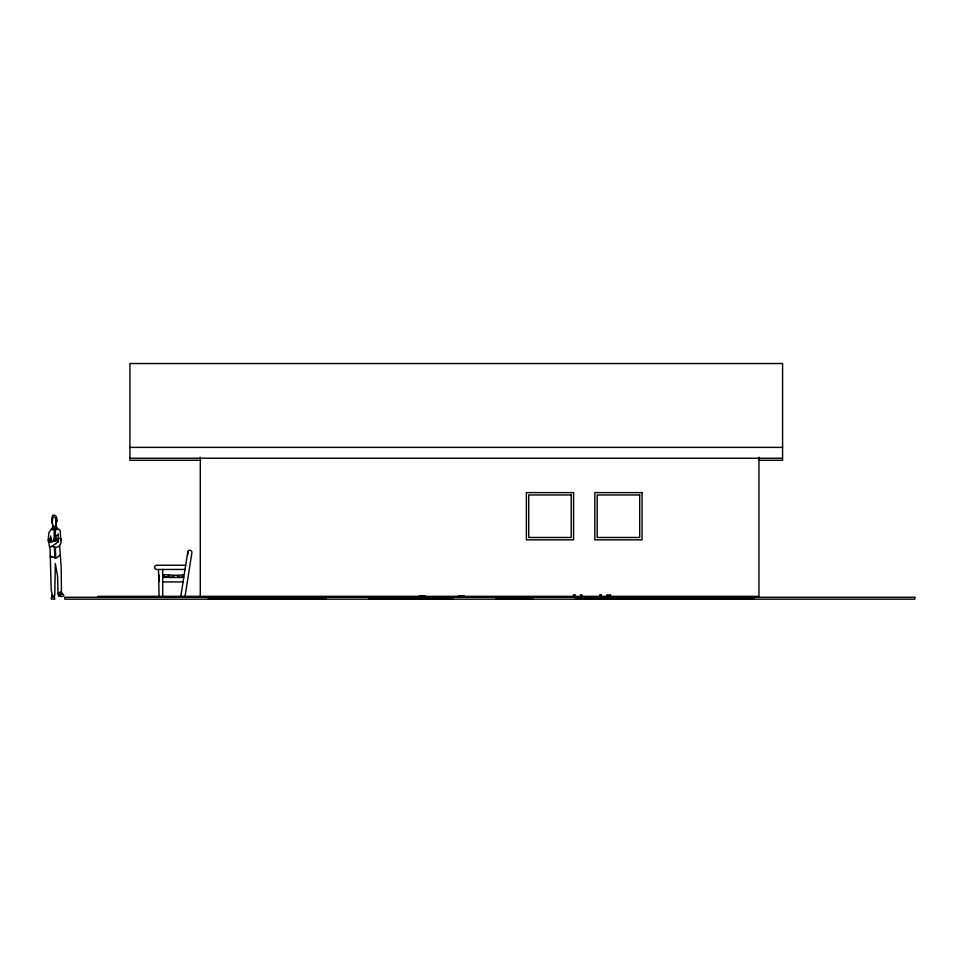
<?xml version="1.0" encoding="UTF-8"?>
<svg xmlns="http://www.w3.org/2000/svg" width="963" height="963" viewBox="0 0 963 963"><rect width="100%" height="100%" fill="white"/><g stroke="black" fill="none" stroke-linecap="round" stroke-linejoin="round"><path stroke-width="1.44" d="M580.581 596.338L580.581 594.917M581.471 596.338L581.483 594.917M600.105 596.338L600.105 594.917M601.008 594.917L600.996 596.338L601.02 595.038M55.288 547.213L55.782 557.926M51.858 520.73L53.001 526.893L48.932 532.419L48.15 539.93L50.112 549.656L51.232 590.403L51.978 593.401L51.268 599.046L54.783 599.191L54.325 595.989M49.667 542.422L54.927 540.833L55.601 528.94M580.725 596.338L580.749 594.917M580.797 596.338L580.821 595.038M581.616 596.338L581.64 594.917M600.202 594.917L600.25 596.229A17.659 1.541 -90 0 0 600.274 595.038M601.068 596.338L601.093 594.917M49.98 546.659L51.641 546.599L57.936 542L58.262 533.899M56.384 522.139L56.468 520.333L56.251 523.342L55.541 517.901L52.953 516.577L52.171 522.44M56.251 523.342L56.059 527.002L54.169 531.745L54.133 541.206M52.134 546.19C57.804 549.861 62.27 544.649 60.838 538.859M48.246 540.821L49.185 539.388M53.001 526.893L54.494 530.697M187.677 555.025L188.182 551.606M180.815 596.338L187.749 552.028A2.095 2.095 0 0 1 190.144 550.282A2.095 2.095 0 0 1 191.89 552.678L185.065 596.338M606.955 596.338L607.208 594.917M607.063 596.338L607.316 594.917M607.858 596.338L608.074 595.038M609.338 596.338L609.687 594.917M610.566 595.038L610.253 596.229A17.659 17.527 -90 0 0 610.458 595.038M52.76 527.688L52.11 529.939L52.592 529.156L53.591 529.602M59.826 595.555L60.741 593.581L62.788 593.906L63.895 595.748L62.162 596.506L58.791 596.109L58.478 592.907L59.622 594.544M60.175 593.328C60.224 590.921 61.524 592.51 62.306 593.665M56.588 522.379C57.599 519.551 56.721 513.797 52.652 515.265L51.749 518.431L52.435 523.848M55.914 525.004L54.205 527.206L52.845 525.329M51.665 595.868L52.279 595.098L54.097 596.169L54.759 595.194L55.324 563.524L57.599 576.416L58.057 594.255C58.045 597.06 61.801 595.158 61.476 593.172L61.175 567.243L59.658 546.117M56.119 526.219L56.865 527.941L60.236 530.697L60.765 540.375M60.26 593.461L61.415 592.907M57.997 539.075L59.802 538.221L61.319 539.762M58.635 541.206L57.936 542M60.368 592.004L58.936 593.039M59.79 555.206L56.998 557.625L54.927 558.107L54.397 547.08M54.927 529.409L56.456 528.458L56.889 529.554L56.865 527.941M54.927 540.833L57.864 540.905M52.183 596.073L53.471 596.157M52.399 556.746L50.172 557.083M51.846 596.735L52.532 595.351M52.038 596.326L53.711 596.542M57.9 539.954L56.191 540.062L56.071 535.368L58.153 535.272M51.617 597.253L54.253 597.048M54.891 557.589L50.136 555.976M185.678 565.257L156.68 565.257A2.095 2.095 0 0 0 154.586 567.351A2.095 2.095 0 0 0 156.68 569.458L185.016 569.458M129.933 447.386L782.582 447.386M129.933 458.244L782.582 458.244M200.605 460.29L129.933 460.29L129.933 363.533L782.582 363.533L782.582 460.29L758.519 460.29M162.687 577.439L183.764 577.439M162.687 581.941L183.066 581.941M419.194 596.013L425.116 596.013M458.376 596.013L464.286 596.013M97.817 596.338L758.964 596.338L758.964 457.196M208.333 598.697L326.361 598.697M368.865 598.697L453.26 598.697M495.764 598.697L532.948 598.697M575.453 598.697L754.246 598.697M50.919 541.001L49.065 539.485L50.678 541.615M61.271 592.582L60.44 592.389L60.838 593.377M49.823 540.64L49.149 540.821L50.196 541.976M50.281 538.991L49.245 538.774L49.269 539.509M51.978 541.724L50.618 535.873M53.759 596.783L53.182 595.724M61.488 593.28L60.765 592.076M51.159 539.328L49.883 538.136L50.931 540.038M574.405 594.917L574.682 596.338M574.466 596.338L574.237 595.038A17.659 17.647 -90 0 0 574.405 596.229M573.779 596.338L573.527 595.038A17.659 17.647 -90 0 0 573.755 596.229M163.253 574.538L163.397 576.681M158.919 574.863L159.051 581.604M158.486 569.458L159.088 596.338M200.292 457.196L200.292 596.338M177.962 577.451L177.962 575.272L173.689 575.272L173.689 577.451M162.687 569.458L162.687 596.338M608.183 595.038A17.659 17.527 -90 0 1 607.978 596.229M581.712 595.038A17.659 1.541 -90 0 1 581.7 596.229M164.023 574.622L163.879 576.789L168.14 577.114L168.272 574.947L164.023 574.622M168.862 574.947L168.718 577.114L172.979 577.439L173.111 575.272L168.862 574.947M54.373 539.003L54.518 539.653L54.373 539.003M54.759 550.571L54.903 551.221L54.759 550.571M54.506 531.215L54.506 531.215M54.434 535.043L54.434 535.043M182.789 574.947L178.528 575.272L178.673 577.439L182.922 577.114L182.789 574.947M573.587 492.611L526.364 492.611L526.364 539.834L573.587 539.834L573.587 492.611M642.056 492.611L594.833 492.611L594.833 539.834L642.056 539.834L642.056 492.611M571.228 494.97L528.723 494.97L528.723 537.474L571.228 537.474L571.228 494.97M639.697 494.97L597.192 494.97L597.192 537.474L639.697 537.474L639.697 494.97M914.85 597.289L64.798 597.289L64.798 599.179L914.85 599.179L914.85 597.289M575.356 596.338L575.116 594.917L575.332 596.338"/></g></svg>
